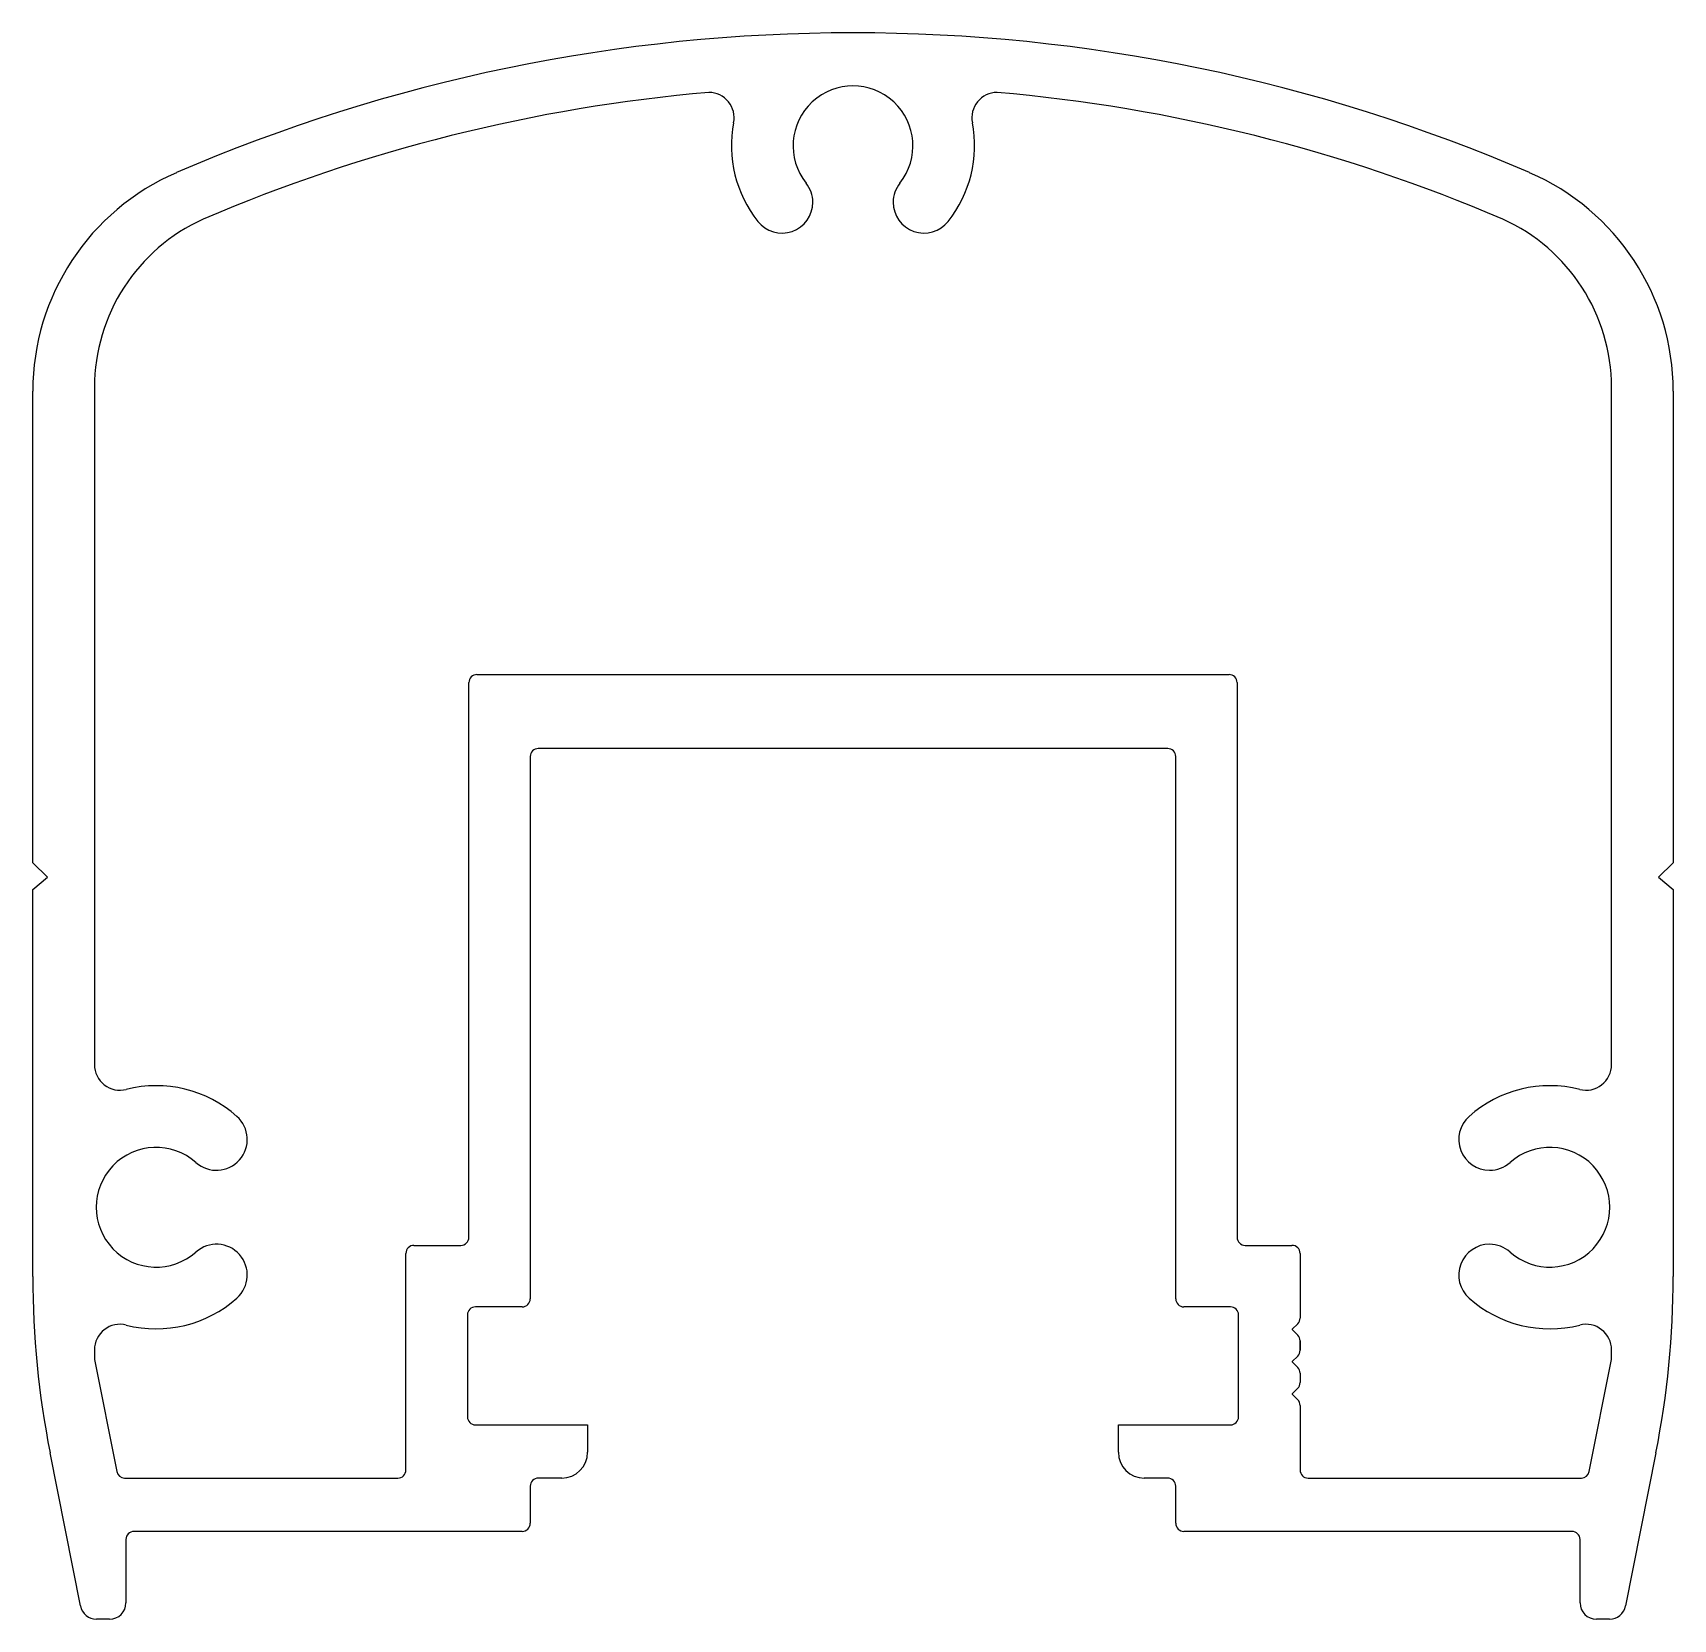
# Model space of a CAD drawing. Header units: inches. Extents: x -25 to 25.8, y -0.3 to 48.8.
import ezdxf

# ---------------------------------------------------------------- set-up
doc = ezdxf.new("R2010")
doc.units = ezdxf.units.IN
doc.header["$MEASUREMENT"] = 0
doc.layers.add('1', color=7, linetype='Continuous')

msp = doc.modelspace()

# ---------------------------------------------------------------- linework, layer by layer
at = {"color": 7}
for p, q in [((-24.971, 23.129), (-24.971, 37.74)), ((25.829, 37.74), (25.829, 23.129)), ((-9.566, 26.419), (-9.566, 9.624)), ((10.174, 26.669), (-9.316, 26.669)), ((10.424, 9.624), (10.424, 26.419)), ((-24.521, 22.679), (-24.971, 23.129)), ((25.829, 23.129), (25.379, 22.679)), ((-24.971, 22.301), (-24.521, 22.679)), ((25.379, 22.679), (25.829, 22.301)), ((-24.971, 10.313), (-24.971, 22.301)), ((25.829, 22.301), (25.829, 10.313)), ((-9.816, 9.374), (-11.261, 9.374)), ((12.119, 9.374), (10.674, 9.374)), ((-11.511, 9.124), (-11.511, 5.969)), ((12.369, 5.969), (12.369, 9.124)), ((-11.261, 5.719), (-7.791, 5.719)), ((-7.791, 5.719), (-7.791, 4.869)), ((8.649, 4.869), (8.649, 5.719)), ((8.649, 5.719), (12.119, 5.719)), ((-23.497, 0.11), (-24.436, 4.856)), ((25.294, 4.856), (24.355, 0.11)), ((-8.591, 4.069), (-9.316, 4.069)), ((10.174, 4.069), (9.449, 4.069)), ((-9.566, 3.819), (-9.566, 2.669)), ((10.424, 2.669), (10.424, 3.819)), ((-22.086, 2.169), (-22.086, 0.209)), ((-9.816, 2.419), (-21.836, 2.419)), ((22.694, 2.419), (10.674, 2.419)), ((22.944, 0.209), (22.944, 2.169)), ((-22.596, -0.301), (-22.997, -0.301)), ((23.855, -0.301), (23.454, -0.301))]:
    msp.add_line(p, q, dxfattribs=at)
for centre, radius, start, end in [((0.429, -3.991), 52.83, 90, 113.3666), ((0.429, -3.991), 52.83, 66.6334, 90), ((-17.601, 37.74), 7.37, 113.3666, 180), ((18.459, 37.74), 7.37, 360, 66.6334), ((-9.316, 26.419), 0.25, 90, 180), ((10.174, 26.419), 0.25, 360, 90), ((3.149, 10.313), 28.12, 180, 191.1907), ((-2.291, 10.313), 28.12, 348.8093, 0), ((-11.261, 9.124), 0.25, 90, 180), ((-9.816, 9.624), 0.25, 270, 0), ((10.674, 9.624), 0.25, 180, 270), ((12.119, 9.124), 0.25, 0, 90), ((-11.261, 5.969), 0.25, 180, 270), ((12.119, 5.969), 0.25, 270, 360), ((-8.591, 4.869), 0.8, 270, 360), ((9.449, 4.869), 0.8, 180, 270), ((-9.316, 3.819), 0.25, 90, 180), ((10.174, 3.819), 0.25, 0, 90), ((-9.816, 2.669), 0.25, 270, 0), ((10.674, 2.669), 0.25, 180, 270), ((-21.836, 2.169), 0.25, 90, 180), ((22.694, 2.169), 0.25, 360, 90), ((-22.997, 0.209), 0.51, 191.1907, 270), ((-22.596, 0.209), 0.51, 270, 360), ((23.454, 0.209), 0.51, 180, 270), ((23.855, 0.209), 0.51, 270, 348.8093)]:
    msp.add_arc(centre, radius, start, end, dxfattribs=at)
at = {"layer": '1', "color": 7, "linetype": 'Continuous'}
for p, q in [((-0.816, 43.59), (-0.816, 43.59)), ((1.674, 43.59), (1.674, 43.59)), ((-23.061, 37.853), (-23.061, 16.874)), ((23.919, 16.874), (23.919, 37.853)), ((-11.216, 28.959), (12.074, 28.959)), ((-11.466, 11.529), (-11.466, 28.709)), ((12.324, 28.709), (12.324, 11.529)), ((-13.166, 11.279), (-11.716, 11.279)), ((12.574, 11.279), (14.024, 11.279)), ((20.142, 11.314), (20.142, 11.314)), ((-13.416, 4.319), (-13.416, 11.029)), ((14.274, 11.029), (14.274, 9.027)), ((14.201, 8.85), (14.03, 8.679)), ((14.03, 8.668), (14.201, 8.497)), ((14.274, 9.027), (14.274, 9.027)), ((14.274, 8.32), (14.274, 8.027)), ((14.274, 8.027), (14.274, 8.32)), ((14.274, 8.32), (14.274, 8.027)), ((14.274, 8.027), (14.274, 8.32)), ((14.274, 8.32), (14.274, 8.027)), ((-23.061, 8.043), (-23.061, 7.746)), ((-23.061, 7.746), (-22.373, 4.27)), ((14.201, 7.85), (14.03, 7.679)), ((14.03, 7.668), (14.201, 7.497)), ((23.232, 4.27), (23.919, 7.746)), ((23.919, 7.746), (23.919, 8.043)), ((14.274, 7.32), (14.274, 7.027)), ((14.201, 6.85), (14.03, 6.679)), ((14.03, 6.668), (14.201, 6.497)), ((14.274, 6.32), (14.274, 4.319)), ((-22.128, 4.069), (-13.666, 4.069)), ((14.524, 4.069), (22.986, 4.069))]:
    msp.add_line(p, q, dxfattribs=at)
for centre, radius, start, end in [((0.429, -3.991), 51.18, 94.9992, 113.1514), ((-4.043, 46.204), 0.79, 349.0397, 89.1329), ((0.429, 45.338), 1.855, 321.5285, 218.4715), ((4.901, 46.204), 0.79, 90.8671, 190.9603), ((0.429, -3.991), 51.18, 66.8486, 85.0008), ((0.429, 45.338), 3.765, 169.0397, 218.4715), ((0.429, 45.338), 3.765, 321.5285, 10.9603), ((-1.771, 43.59), 0.955, 0, 38.4715), ((2.629, 43.59), 0.955, 141.5285, 180), ((-1.771, 43.59), 0.955, 218.4715, 0), ((2.629, 43.59), 0.955, 180, 321.5285), ((-17.341, 37.853), 5.72, 114.2798, 180), ((18.199, 37.853), 5.72, 360, 65.7202), ((-11.216, 28.709), 0.25, 90, 180), ((12.074, 28.709), 0.25, 0, 90), ((-22.271, 16.874), 0.79, 180, 284.2341), ((23.129, 16.874), 0.79, 255.7659, 0), ((-21.151, 12.459), 3.765, 48.3597, 104.2341), ((22.009, 12.459), 3.765, 75.7659, 131.6403), ((-19.284, 14.559), 0.955, 228.3597, 48.3597), ((20.142, 14.559), 0.955, 131.6403, 270), ((-21.151, 12.459), 1.855, 48.3597, 311.6403), ((22.009, 12.459), 1.855, 228.3597, 131.6403), ((20.142, 14.559), 0.955, 270, 311.6403), ((-19.284, 10.359), 0.955, 311.6403, 131.6403), ((-13.166, 11.029), 0.25, 90, 180), ((-11.716, 11.529), 0.25, 270, 0), ((12.574, 11.529), 0.25, 180, 270), ((14.024, 11.029), 0.25, 360, 90), ((20.142, 10.359), 0.955, 90, 228.3597), ((20.142, 10.359), 0.955, 48.3597, 90), ((-21.151, 12.459), 3.765, 255.7659, 311.6403), ((22.009, 12.459), 3.765, 228.3597, 284.2341), ((-22.271, 8.043), 0.79, 75.7659, 180), ((14.035, 8.674), 0.008, 135, 225), ((14.024, 9.027), 0.25, 315, 360), ((23.129, 8.043), 0.79, 360, 104.2341), ((14.024, 8.32), 0.25, 0, 45), ((14.035, 7.674), 0.008, 135, 225), ((14.024, 8.027), 0.25, 315, 0), ((14.024, 7.32), 0.25, 360, 45), ((14.035, 6.674), 0.008, 135, 225), ((14.024, 7.027), 0.25, 315, 360), ((14.024, 6.32), 0.25, 0, 45), ((-22.128, 4.319), 0.25, 191.1907, 270), ((-13.666, 4.319), 0.25, 270, 0), ((14.524, 4.319), 0.25, 180, 270), ((22.986, 4.319), 0.25, 270, 348.8093)]:
    msp.add_arc(centre, radius, start, end, dxfattribs=at)

doc.saveas('drawing.dxf')
